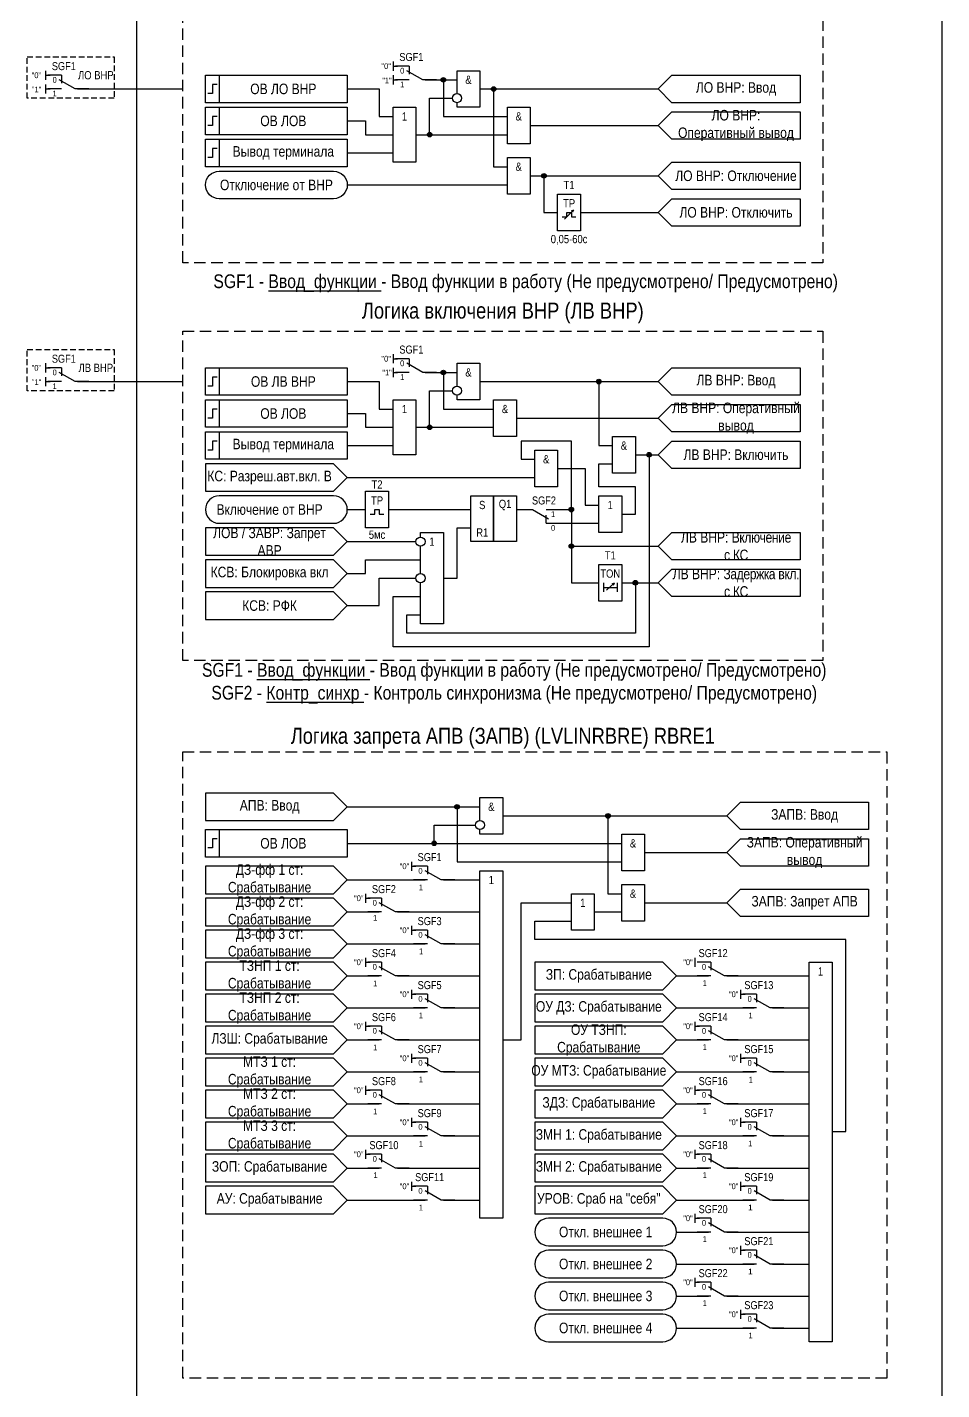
# Model space of a CAD drawing. Header units: millimetres. Extents: x -58 to 295, y 0 to 791.
# Drawn here: x -24 to 176, y 275.5 to 573.5 of the extents above; entities that cross this region are included whole.
import ezdxf
from ezdxf.enums import TextEntityAlignment as Align

# ---------------------------------------------------------------- set-up
doc = ezdxf.new("R2010")
doc.units = ezdxf.units.MM
doc.linetypes.add('штриховая2', pattern=[0.375, 0.25, -0.125])
doc.layers.add('TEXT', color=7, linetype='Continuous', lineweight=25)
doc.layers.add('Основная', color=7, linetype='Continuous')
doc.styles.add('2.5_Gost_RD', font='ARIALN.TTF', dxfattribs={"height": 2.5})
doc.styles.add('3.5_Gost_RD', font='ARIALN.TTF', dxfattribs={"height": 3.5})
doc.styles.add('Вывод', font='ARIALN.TTF', dxfattribs={"height": 2.5})
doc.styles.add('Компонент', font='ARIALN.TTF', dxfattribs={"height": 3.5})

# ---------------------------------------------------------------- blocks, each defined once
blk = doc.blocks.new('Точка')
at = {"ltscale": 100}
h = blk.add_hatch(color=256, dxfattribs=at)
h.dxf.hatch_style = 1
edge = h.paths.add_edge_path()
edge.add_arc((0, 0), 0.5, 0, 360)
blk.add_circle((0, 0), 0.5, dxfattribs=at)
blk = doc.blocks.new('*U958')
at = {"layer": 'Основная', "ltscale": 0.35}
blk.add_line((6, 6), (6, 2.5), dxfattribs=at)
at = {"layer": 'Основная', "color": 0}
blk.add_line((0, 0), (7, 4), dxfattribs=at)
blk = doc.blocks.new('*U1058')
at = {"layer": 'Основная', "color": 0}
for p, q in [((-3, 6), (-9, 6)), ((-3, 0), (-9, 0)), ((9, 0), (3, 0))]:
    blk.add_line(p, q, dxfattribs=at)
at = {"layer": 'Основная', "ltscale": 0.25, "xscale": -1}
blk.add_blockref('*U958', (3, 0), dxfattribs=at)
at = {"layer": 'Основная'}
for tag, height, style, p in [('В1', 2.5, 'Вывод', (-13, 6)), ('ОУ', 3.5, 'Компонент', (-2, 10)), ('В2', 2.5, 'Вывод', (-6, 4)), ('В3', 2.5, 'Вывод', (-6, 4))]:
    blk.add_attdef(tag, text='', height=height, dxfattribs=dict(at, style=style)).set_placement(p, align=Align.MIDDLE_CENTER)
blk = doc.blocks.new('*U1057')
at = {"layer": 'Основная', "color": 0}
for p, q in [((-3, 6), (-9, 6)), ((-3, 0), (-9, 0)), ((9, 0), (3, 0))]:
    blk.add_line(p, q, dxfattribs=at)
at = {"layer": 'Основная', "ltscale": 0.25, "xscale": -1}
blk.add_blockref('*U958', (3, 0), dxfattribs=at)
at = {"layer": 'Основная'}
for tag, height, style, p in [('В1', 2.5, 'Вывод', (-13, 6)), ('ОУ', 3.5, 'Компонент', (-2, 10)), ('В2', 2.5, 'Вывод', (-6, 4)), ('В3', 2.5, 'Вывод', (-6, 4))]:
    blk.add_attdef(tag, text='', height=height, dxfattribs=dict(at, style=style)).set_placement(p, align=Align.MIDDLE_CENTER)
blk = doc.blocks.new('*U1060')
at = {"layer": 'Основная', "color": 0}
for p, q in [((-3, 6), (-9, 6)), ((-3, 0), (-9, 0)), ((9, 0), (3, 0))]:
    blk.add_line(p, q, dxfattribs=at)
at = {"layer": 'Основная', "ltscale": 0.25, "xscale": -1}
blk.add_blockref('*U958', (3, 0), dxfattribs=at)
at = {"layer": 'Основная'}
for tag, height, style, p in [('В1', 2.5, 'Вывод', (-13, 6)), ('ОУ', 3.5, 'Компонент', (-2, 10)), ('В2', 2.5, 'Вывод', (-6, 4)), ('В3', 2.5, 'Вывод', (-6, 4))]:
    blk.add_attdef(tag, text='', height=height, dxfattribs=dict(at, style=style)).set_placement(p, align=Align.MIDDLE_CENTER)
blk = doc.blocks.new('*U1059')
at = {"layer": 'Основная', "color": 0}
for p, q in [((-3, 6), (-9, 6)), ((-3, 0), (-9, 0)), ((9, 0), (3, 0))]:
    blk.add_line(p, q, dxfattribs=at)
at = {"layer": 'Основная', "ltscale": 0.25, "xscale": -1}
blk.add_blockref('*U958', (3, 0), dxfattribs=at)
at = {"layer": 'Основная'}
for tag, height, style, p in [('В1', 2.5, 'Вывод', (-13, 6)), ('ОУ', 3.5, 'Компонент', (-2, 10)), ('В2', 2.5, 'Вывод', (-6, 4)), ('В3', 2.5, 'Вывод', (-6, 4))]:
    blk.add_attdef(tag, text='', height=height, dxfattribs=dict(at, style=style)).set_placement(p, align=Align.MIDDLE_CENTER)
blk = doc.blocks.new('*U1054')
at = {"layer": 'Основная', "color": 0}
for p, q in [((-3, 6), (-9, 6)), ((-3, 0), (-9, 0)), ((9, 0), (3, 0))]:
    blk.add_line(p, q, dxfattribs=at)
at = {"layer": 'Основная', "ltscale": 0.25, "xscale": -1}
blk.add_blockref('*U958', (3, 0), dxfattribs=at)
at = {"layer": 'Основная'}
for tag, height, style, p in [('В1', 2.5, 'Вывод', (-13, 6)), ('ОУ', 3.5, 'Компонент', (-2, 10)), ('В2', 2.5, 'Вывод', (-6, 4)), ('В3', 2.5, 'Вывод', (-6, -2))]:
    blk.add_attdef(tag, text='', height=height, dxfattribs=dict(at, style=style)).set_placement(p, align=Align.MIDDLE_CENTER)
blk = doc.blocks.new('*U985')
at = {"layer": 'Основная', "color": 0}
for p, q in [((-3, 6), (-9, 6)), ((-3, 0), (-9, 0)), ((9, 0), (3, 0))]:
    blk.add_line(p, q, dxfattribs=at)
at = {"layer": 'Основная', "ltscale": 0.25, "xscale": -1}
blk.add_blockref('*U958', (3, 0), dxfattribs=at)
at = {"layer": 'Основная'}
for tag, height, style, p in [('В1', 2.5, 'Вывод', (-14, 6)), ('ОУ', 3.5, 'Компонент', (-2, 10)), ('В2', 2.5, 'Вывод', (-6, 4)), ('В3', 2.5, 'Вывод', (-6, -2))]:
    blk.add_attdef(tag, text='', height=height, dxfattribs=dict(at, style=style)).set_placement(p, align=Align.MIDDLE_CENTER)
blk = doc.blocks.new('*U1064')
at = {"layer": 'Основная', "color": 0}
for p, q in [((3, 6), (9, 6)), ((-9, 0), (-3, 0)), ((3, 0), (9, 0))]:
    blk.add_line(p, q, dxfattribs=at)
at = {"layer": 'Основная', "ltscale": 0.25}
blk.add_blockref('*U958', (-3, 0), dxfattribs=at)
at = {"layer": 'Основная'}
for tag, height, style, p in [('В2', 2.5, 'Вывод', (6, 8)), ('В1', 2.5, 'Вывод', (13, 6)), ('В3', 2.5, 'Вывод', (6, 2)), ('ОУ', 3.5, 'Компонент', (2, -4))]:
    blk.add_attdef(tag, text='', height=height, dxfattribs=dict(at, style=style)).set_placement(p, align=Align.MIDDLE_CENTER)

msp = doc.modelspace()

# ---------------------------------------------------------------- linework, layer by layer
at = {"color": 6, "ltscale": 100}
for p, q in [((-20, 564), (-20, 562)), ((-20, 563), (-19, 563)), ((-20, 561), (-20, 559)), ((-20, 560), (-19, 560)), ((-20, 500), (-20, 498)), ((-20, 499), (-19, 499)), ((-20, 497), (-20, 495)), ((-20, 496), (-19, 496))]:
    msp.add_line(p, q, dxfattribs=at)
at = {"ltscale": 100}
for p, q in [((56, 566), (56, 564)), ((56, 565), (57, 565)), ((56, 563), (56, 561)), ((56, 562), (57, 562)), ((93.5, 531.5), (95.5, 533.5)), ((95.5, 533.5), (94.99, 533.25)), ((95.5, 533.5), (95.26, 533.02)), ((56, 502), (56, 500)), ((56, 501), (57, 501)), ((56, 499), (56, 497)), ((56, 498), (57, 498)), ((102.71, 450.4), (104.38, 451.88)), ((104.38, 451.88), (103.86, 451.66)), ((104.38, 451.88), (104.12, 451.42)), ((60, 391), (60, 389)), ((60, 390), (61, 390)), ((132, 385), (129, 382)), ((50, 384), (50, 382)), ((50, 383), (51, 383)), ((129, 382), (132, 379)), ((60, 377), (60, 375)), ((60, 376), (61, 376)), ((50, 370), (50, 368)), ((122, 370), (122, 368)), ((50, 369), (51, 369)), ((60, 363), (60, 361)), ((60, 362), (61, 362)), ((132, 363), (132, 361)), ((132, 362), (133, 362)), ((50, 356), (50, 354)), ((50, 355), (51, 355)), ((122, 356), (122, 354)), ((122, 355), (123, 355)), ((60, 349), (60, 347)), ((132, 349), (132, 347)), ((60, 348), (61, 348)), ((132, 348), (133, 348)), ((50, 342), (50, 340)), ((50, 341), (51, 341)), ((122, 342), (122, 340)), ((122, 341), (123, 341)), ((60, 335), (60, 333)), ((60, 334), (61, 334)), ((132, 335), (132, 333)), ((132, 334), (133, 334)), ((50, 328), (50, 326)), ((122, 328), (122, 326)), ((50, 327), (51, 327)), ((122, 327), (123, 327)), ((60, 321), (60, 319)), ((60, 320), (61, 320)), ((132, 321), (132, 319)), ((132, 320), (133, 320)), ((122, 314), (122, 312)), ((122, 313), (123, 313)), ((132, 307), (132, 305)), ((132, 306), (133, 306)), ((122, 300), (122, 298)), ((122, 299), (123, 299)), ((132, 293), (132, 291)), ((132, 292), (133, 292))]:
    msp.add_line(p, q, dxfattribs=at)
at = {"color": 3, "ltscale": 100}
msp.add_lwpolyline([(0, 770), (176, 770), (176, 0), (0, 0)], close=True, dxfattribs=at)
at = {"linetype": 'штриховая2', "ltscale": 10}
for points in [[(10, 579), (150, 579), (150, 522), (10, 522)], [(10, 507), (150, 507), (150, 435), (10, 435)], [(10, 415), (164, 415), (164, 278), (10, 278)]]:
    msp.add_lwpolyline(points, close=True, dxfattribs=at)
at = {"color": 6, "linetype": 'штриховая2', "ltscale": 5}
for points in [[(-24, 567), (-5, 567), (-5, 558), (-24, 558)], [(-24, 503), (-5, 503), (-5, 494), (-24, 494)]]:
    msp.add_lwpolyline(points, close=True, dxfattribs=at)
at = {"ltscale": 100}
for points in [[(70, 559), (70, 564), (75, 564), (75, 556), (70, 556), (70, 557)], [(63, 562), (70, 562)], [(63, 562), (67, 562), (67, 554), (81, 554)], [(114, 560), (117, 563), (145, 563), (145, 557), (117, 557), (114, 560)], [(46, 560), (53, 560), (53, 554), (56, 554)], [(61, 550), (64, 550), (64, 558), (69, 558)], [(75, 560), (114, 560)], [(75, 560), (78, 560), (78, 543), (81, 543)], [(114, 552), (117, 555), (145, 555), (145, 549), (117, 549), (114, 552)], [(46, 553), (50, 553), (50, 550), (56, 550)], [(86, 552), (114, 552)], [(61, 550), (81, 550)], [(46, 546), (56, 546)], [(114, 541), (117, 544), (145, 544), (145, 538), (117, 538), (114, 541)], [(86, 541), (114, 541)], [(86, 541), (89, 541), (89, 533), (92, 533)], [(46, 539), (81, 539)], [(114, 533), (117, 536), (145, 536), (145, 530), (117, 530), (114, 533)], [(97, 533), (114, 533)], [(63, 498), (70, 498)], [(63, 498), (67, 498), (67, 490), (78, 490)], [(70, 495), (70, 500), (75, 500), (75, 492), (70, 492), (70, 493)], [(114, 496), (117, 499), (145, 499), (145, 493), (117, 493), (114, 496)], [(46, 496), (53, 496), (53, 490), (56, 490)], [(75, 496), (114, 496)], [(75, 496), (101, 496), (101, 482), (104, 482)], [(61, 486), (64, 486), (64, 494), (69, 494)], [(46, 489), (50, 489), (50, 486), (56, 486)], [(114, 488), (117, 491), (145, 491), (145, 485), (117, 485), (114, 488)], [(61, 486), (78, 486)], [(83, 488), (114, 488)], [(90, 468), (95, 468), (95, 483), (84, 483), (84, 479), (87, 479)], [(114, 480), (117, 483), (145, 483), (145, 477), (117, 477), (114, 480)], [(46, 482), (56, 482)], [(109, 480), (112, 480), (112, 438), (56, 438), (56, 449), (62, 449)], [(109, 480), (114, 480)], [(46, 475), (43, 478), (15, 478), (15, 472), (43, 472), (46, 475)], [(92, 477), (98, 477), (98, 469), (101, 469)], [(106, 467), (109, 467), (109, 473), (101, 473), (101, 478), (104, 478)], [(46, 475), (87, 475)], [(46, 468), (50, 468)], [(55, 468), (73, 468)], [(83, 468), (86, 468)], [(90, 468), (95, 468), (95, 452), (101, 452)], [(90, 468), (95, 468), (95, 460), (114, 460)], [(90, 465), (101, 465)], [(46, 461), (43, 464), (15, 464), (15, 458), (43, 458), (46, 461)], [(62, 462), (62, 463), (67, 463), (67, 443), (62, 443), (62, 452)], [(67, 453), (70, 453), (70, 464), (73, 464)], [(114, 460), (117, 463), (145, 463), (145, 457), (117, 457), (114, 460)], [(46, 461), (61, 461)], [(62, 454), (62, 460)], [(46, 454), (43, 457), (15, 457), (15, 451), (43, 451), (46, 454)], [(46, 454), (50, 454), (50, 457), (62, 457)], [(46, 447), (53, 447), (53, 453), (61, 453)], [(114, 452), (117, 455), (145, 455), (145, 449), (117, 449), (114, 452)], [(46, 447), (43, 450), (15, 450), (15, 444), (43, 444), (46, 447)], [(106, 452), (109, 452), (109, 441), (59, 441), (59, 445), (62, 445)], [(102, 452), (102, 450)], [(102, 451), (105, 451)], [(105, 452), (105, 450)], [(106, 452), (114, 452)], [(46, 403), (43, 406), (15, 406), (15, 400), (43, 400), (46, 403)], [(46, 403), (75, 403)], [(46, 403), (70, 403), (70, 391), (106, 391)], [(75, 400), (75, 405), (80, 405), (80, 397), (75, 397), (75, 398)], [(129, 401), (132, 404), (160, 404), (160, 398), (132, 398), (129, 401)], [(80, 401), (129, 401)], [(80, 401), (103, 401), (103, 384), (106, 384)], [(46, 395), (65, 395), (65, 399), (74, 399)], [(46, 395), (106, 395)], [(129, 393), (132, 396), (160, 396), (160, 390), (132, 390), (129, 393)], [(111, 393), (129, 393)], [(46, 387), (43, 390), (15, 390), (15, 384), (43, 384), (46, 387)], [(75, 340), (75, 389), (80, 389), (80, 313), (75, 313), (75, 340)], [(46, 387), (63, 387)], [(67, 387), (75, 387)], [(129, 382), (132, 385), (160, 385), (160, 379), (132, 379), (129, 382)], [(46, 380), (43, 383), (15, 383), (15, 377), (43, 377), (46, 380)], [(80, 352), (84, 352), (84, 382), (95, 382)], [(111, 382), (129, 382)], [(46, 380), (53, 380)], [(57, 380), (75, 380)], [(100, 380), (106, 380)], [(46, 373), (43, 376), (15, 376), (15, 370), (43, 370), (46, 373)], [(152, 332), (155, 332), (155, 374), (87, 374), (87, 378), (95, 378)], [(46, 373), (63, 373)], [(67, 373), (75, 373)], [(46, 366), (43, 369), (15, 369), (15, 363), (43, 363), (46, 366)], [(118, 366), (115, 369), (87, 369), (87, 363), (115, 363), (118, 366)], [(147, 318), (147, 369), (152, 369), (152, 286), (147, 286), (147, 318)], [(46, 366), (53, 366)], [(57, 366), (75, 366)], [(118, 366), (125, 366)], [(129, 366), (147, 366)], [(46, 359), (43, 362), (15, 362), (15, 356), (43, 356), (46, 359)], [(118, 359), (115, 362), (87, 362), (87, 356), (115, 356), (118, 359)], [(46, 359), (63, 359)], [(67, 359), (75, 359)], [(118, 359), (135, 359)], [(139, 359), (147, 359)], [(46, 352), (43, 355), (15, 355), (15, 349), (43, 349), (46, 352)], [(118, 352), (115, 355), (87, 355), (87, 349), (115, 349), (118, 352)], [(46, 352), (53, 352)], [(57, 352), (75, 352)], [(118, 352), (125, 352)], [(129, 352), (147, 352)], [(46, 345), (43, 348), (15, 348), (15, 342), (43, 342), (46, 345)], [(118, 345), (115, 348), (87, 348), (87, 342), (115, 342), (118, 345)], [(46, 345), (63, 345)], [(67, 345), (75, 345)], [(118, 345), (135, 345)], [(139, 345), (147, 345)], [(46, 338), (43, 341), (15, 341), (15, 335), (43, 335), (46, 338)], [(118, 338), (115, 341), (87, 341), (87, 335), (115, 335), (118, 338)], [(46, 338), (53, 338)], [(57, 338), (75, 338)], [(118, 338), (125, 338)], [(129, 338), (147, 338)], [(46, 331), (43, 334), (15, 334), (15, 328), (43, 328), (46, 331)], [(118, 331), (115, 334), (87, 334), (87, 328), (115, 328), (118, 331)], [(46, 331), (63, 331)], [(67, 331), (75, 331)], [(118, 331), (135, 331)], [(139, 331), (147, 331)], [(46, 324), (43, 327), (15, 327), (15, 321), (43, 321), (46, 324)], [(118, 324), (115, 327), (87, 327), (87, 321), (115, 321), (118, 324)], [(46, 324), (53, 324)], [(57, 324), (75, 324)], [(118, 324), (125, 324)], [(129, 324), (147, 324)], [(46, 317), (43, 320), (15, 320), (15, 314), (43, 314), (46, 317)], [(118, 317), (115, 320), (87, 320), (87, 314), (115, 314), (118, 317)], [(46, 317), (63, 317)], [(67, 317), (75, 317)], [(118, 317), (135, 317)], [(139, 317), (147, 317)], [(118, 310), (125, 310)], [(129, 310), (147, 310)], [(118, 303), (135, 303)], [(139, 303), (147, 303)], [(118, 296), (125, 296)], [(129, 296), (147, 296)], [(118, 289), (135, 289)], [(139, 289), (147, 289)]]:
    msp.add_lwpolyline(points, dxfattribs=at)
for points in [[(15, 563), (46, 563), (46, 557), (15, 557)], [(15, 563), (18, 563), (18, 557), (15, 557)], [(15, 556), (18, 556), (18, 550), (15, 550)], [(15, 556), (46, 556), (46, 550), (15, 550)], [(56, 556), (61, 556), (61, 544), (56, 544)], [(81, 556), (86, 556), (86, 548), (81, 548)], [(15, 549), (18, 549), (18, 543), (15, 543)], [(15, 549), (46, 549), (46, 543), (15, 543)], [(81, 545), (86, 545), (86, 537), (81, 537)], [(92, 537), (97, 537), (97, 529), (92, 529)], [(15, 499), (18, 499), (18, 493), (15, 493)], [(15, 499), (46, 499), (46, 493), (15, 493)], [(15, 492), (18, 492), (18, 486), (15, 486)], [(15, 492), (46, 492), (46, 486), (15, 486)], [(56, 492), (61, 492), (61, 480), (56, 480)], [(78, 492), (83, 492), (83, 484), (78, 484)], [(15, 485), (46, 485), (46, 479), (15, 479)], [(15, 485), (18, 485), (18, 479), (15, 479)], [(104, 484), (109, 484), (109, 476), (104, 476)], [(87, 481), (92, 481), (92, 473), (87, 473)], [(50, 472), (55, 472), (55, 464), (50, 464)], [(73, 471), (78, 471), (78, 461), (73, 461)], [(78, 471), (83, 471), (83, 461), (78, 461)], [(101, 471), (106, 471), (106, 463), (101, 463)], [(101, 456), (106, 456), (106, 448), (101, 448)], [(15, 398), (18, 398), (18, 392), (15, 392)], [(15, 398), (46, 398), (46, 392), (15, 392)], [(106, 397), (111, 397), (111, 389), (106, 389)], [(106, 386), (111, 386), (111, 378), (106, 378)], [(95, 384), (100, 384), (100, 376), (95, 376)]]:
    msp.add_lwpolyline(points, close=True, dxfattribs=at)
at = {"lineweight": 30, "ltscale": 100}
for points in [[(17.5, 561), (16.5, 561), (16.5, 559), (15.5, 559)], [(17.5, 554), (16.5, 554), (16.5, 552), (15.5, 552)], [(17.5, 547), (16.5, 547), (16.5, 545), (15.5, 545)], [(17.5, 497), (16.5, 497), (16.5, 495), (15.5, 495)], [(17.5, 490), (16.5, 490), (16.5, 488), (15.5, 488)], [(17.5, 483), (16.5, 483), (16.5, 481), (15.5, 481)], [(17.5, 396), (16.5, 396), (16.5, 394), (15.5, 394)]]:
    msp.add_lwpolyline(points, dxfattribs=at)
at = {"color": 6, "ltscale": 100}
for points in [[(-13, 560), (10, 560)], [(-13, 496), (10, 496)]]:
    msp.add_lwpolyline(points, dxfattribs=at)
at = {"ltscale": 100}
for points in [[(18, 536, -1), (18, 542), (43, 542, -1), (43, 536)], [(18, 465), (43, 465, 1), (43, 471), (18, 471, 1)], [(90, 307), (115, 307, 1), (115, 313), (90, 313, 1)], [(90, 300), (115, 300, 1), (115, 306), (90, 306, 1)], [(90, 293), (115, 293, 1), (115, 299), (90, 299, 1)], [(90, 286), (115, 286, 1), (115, 292), (90, 292, 1)]]:
    msp.add_lwpolyline(points, format="xyb", close=True, dxfattribs=at)
at = {"color": 7, "ltscale": 100}
for points in [[(93, 532), (94, 532), (94, 533), (95, 533), (95, 532), (96, 532)], [(51, 467), (52, 467), (52, 468), (53, 468), (53, 467), (54, 467)]]:
    msp.add_lwpolyline(points, dxfattribs=at)
for centre in [(70, 558), (70, 494), (75, 399)]:
    msp.add_circle(centre, 1)
at = {"ltscale": 100}
for centre in [(62, 461), (62, 453)]:
    msp.add_circle(centre, 1, dxfattribs=at)

# ---------------------------------------------------------------- block references
for p in [(67, 562), (78, 560), (64, 550), (89, 541), (67, 498), (101, 496), (64, 486), (112, 480), (95, 468), (95, 460), (109, 452), (70, 403), (103, 401), (65, 395)]:
    msp.add_blockref('Точка', p, dxfattribs=at)
at = {"layer": 'Основная', "ltscale": 0.25, "xscale": 0.5, "yscale": 0.5, "zscale": 0.5}
for p in [(61, 562), (61, 498)]:
    msp.add_blockref('*U1054', p, dxfattribs=at).add_auto_attribs({'ОУ': 'SGF1', 'В1': '"0"', 'В2': '0', 'В3': '1'})
at = {"layer": 'Основная', "color": 6, "ltscale": 0.25, "xscale": 0.5, "yscale": 0.5, "zscale": 0.5}
for p in [(-15, 560), (-15, 496)]:
    msp.add_blockref('*U985', p, dxfattribs=at).add_auto_attribs({'ОУ': 'SGF1', 'В1': '"0"', 'В2': '0', 'В3': '1'})
at = {"layer": 'Основная', "ltscale": 0.25}
ref = msp.add_blockref('*U1064', (88, 468), dxfattribs=dict(at, xscale=-0.5, yscale=0.5, zscale=0.5, rotation=180))
ref.add_attrib('ОУ', 'SGF2', dxfattribs={"height": 1.75, "style": 'Компонент'}).set_placement((89, 470), align=Align.MIDDLE_CENTER)
ref.add_attrib('В2', '0', dxfattribs={"height": 1.25, "style": 'Вывод'}).set_placement((91, 464), align=Align.MIDDLE_CENTER)
ref.add_attrib('В3', '1', dxfattribs={"height": 1.25, "style": 'Вывод'}).set_placement((91, 467), align=Align.MIDDLE_CENTER)
ref = msp.add_blockref('*U1058', (65, 387), dxfattribs=dict(at, xscale=0.5, yscale=0.5, zscale=0.5))
ref.add_attrib('ОУ', 'SGF1', dxfattribs={"height": 1.75, "style": 'Компонент'}).set_placement((64, 392), align=Align.MIDDLE_CENTER)
ref.add_attrib('В1', '"0"', dxfattribs={"height": 1.25, "style": 'Вывод'}).set_placement((58.5, 390), align=Align.MIDDLE_CENTER)
ref.add_attrib('В2', '0', dxfattribs={"height": 1.25, "style": 'Вывод'}).set_placement((62, 389), align=Align.MIDDLE_CENTER)
ref = msp.add_blockref('*U1058', (55, 380), dxfattribs=dict(at, xscale=0.5, yscale=0.5, zscale=0.5))
ref.add_attrib('ОУ', 'SGF2', dxfattribs={"height": 1.75, "style": 'Компонент'}).set_placement((54, 385), align=Align.MIDDLE_CENTER)
ref.add_attrib('В1', '"0"', dxfattribs={"height": 1.25, "style": 'Вывод'}).set_placement((48.5, 383), align=Align.MIDDLE_CENTER)
ref.add_attrib('В2', '0', dxfattribs={"height": 1.25, "style": 'Вывод'}).set_placement((52, 382), align=Align.MIDDLE_CENTER)
ref = msp.add_blockref('*U1057', (65, 373), dxfattribs=dict(at, xscale=0.5, yscale=0.5, zscale=0.5))
ref.add_attrib('ОУ', 'SGF3', dxfattribs={"height": 1.75, "style": 'Компонент'}).set_placement((64, 378), align=Align.MIDDLE_CENTER)
ref.add_attrib('В1', '"0"', dxfattribs={"height": 1.25, "style": 'Вывод'}).set_placement((58.5, 376), align=Align.MIDDLE_CENTER)
ref.add_attrib('В2', '0', dxfattribs={"height": 1.25, "style": 'Вывод'}).set_placement((62, 375), align=Align.MIDDLE_CENTER)
ref = msp.add_blockref('*U1058', (55, 366), dxfattribs=dict(at, xscale=0.5, yscale=0.5, zscale=0.5))
ref.add_attrib('ОУ', 'SGF4', dxfattribs={"height": 1.75, "style": 'Компонент'}).set_placement((54, 371), align=Align.MIDDLE_CENTER)
ref.add_attrib('В1', '"0"', dxfattribs={"height": 1.25, "style": 'Вывод'}).set_placement((48.5, 369), align=Align.MIDDLE_CENTER)
ref.add_attrib('В2', '0', dxfattribs={"height": 1.25, "style": 'Вывод'}).set_placement((52, 368), align=Align.MIDDLE_CENTER)
ref = msp.add_blockref('*U1058', (127, 366), dxfattribs=dict(at, xscale=0.5, yscale=0.5, zscale=0.5))
ref.add_attrib('ОУ', 'SGF12', dxfattribs={"height": 1.75, "style": 'Компонент'}).set_placement((126, 371), align=Align.MIDDLE_CENTER)
ref.add_attrib('В1', '"0"', dxfattribs={"height": 1.25, "style": 'Вывод'}).set_placement((120.5, 369), align=Align.MIDDLE_CENTER)
ref.add_attrib('В2', '0', dxfattribs={"height": 1.25, "style": 'Вывод'}).set_placement((124, 368), align=Align.MIDDLE_CENTER)
ref = msp.add_blockref('*U1058', (65, 359), dxfattribs=dict(at, xscale=0.5, yscale=0.5, zscale=0.5))
ref.add_attrib('ОУ', 'SGF5', dxfattribs={"height": 1.75, "style": 'Компонент'}).set_placement((64, 364), align=Align.MIDDLE_CENTER)
ref.add_attrib('В1', '"0"', dxfattribs={"height": 1.25, "style": 'Вывод'}).set_placement((58.5, 362), align=Align.MIDDLE_CENTER)
ref.add_attrib('В2', '0', dxfattribs={"height": 1.25, "style": 'Вывод'}).set_placement((62, 361), align=Align.MIDDLE_CENTER)
ref = msp.add_blockref('*U1059', (137, 359), dxfattribs=dict(at, xscale=0.5, yscale=0.5, zscale=0.5))
ref.add_attrib('ОУ', 'SGF13', dxfattribs={"height": 1.75, "style": 'Компонент'}).set_placement((136, 364), align=Align.MIDDLE_CENTER)
ref.add_attrib('В1', '"0"', dxfattribs={"height": 1.25, "style": 'Вывод'}).set_placement((130.5, 362), align=Align.MIDDLE_CENTER)
ref.add_attrib('В2', '0', dxfattribs={"height": 1.25, "style": 'Вывод'}).set_placement((134, 361), align=Align.MIDDLE_CENTER)
ref = msp.add_blockref('*U1058', (55, 352), dxfattribs=dict(at, xscale=0.5, yscale=0.5, zscale=0.5))
ref.add_attrib('ОУ', 'SGF6', dxfattribs={"height": 1.75, "style": 'Компонент'}).set_placement((54, 357), align=Align.MIDDLE_CENTER)
ref.add_attrib('В1', '"0"', dxfattribs={"height": 1.25, "style": 'Вывод'}).set_placement((48.5, 355), align=Align.MIDDLE_CENTER)
ref.add_attrib('В2', '0', dxfattribs={"height": 1.25, "style": 'Вывод'}).set_placement((52, 354), align=Align.MIDDLE_CENTER)
ref = msp.add_blockref('*U1058', (127, 352), dxfattribs=dict(at, xscale=0.5, yscale=0.5, zscale=0.5))
ref.add_attrib('ОУ', 'SGF14', dxfattribs={"height": 1.75, "style": 'Компонент'}).set_placement((126, 357), align=Align.MIDDLE_CENTER)
ref.add_attrib('В1', '"0"', dxfattribs={"height": 1.25, "style": 'Вывод'}).set_placement((120.5, 355), align=Align.MIDDLE_CENTER)
ref.add_attrib('В2', '0', dxfattribs={"height": 1.25, "style": 'Вывод'}).set_placement((124, 354), align=Align.MIDDLE_CENTER)
ref = msp.add_blockref('*U1058', (65, 345), dxfattribs=dict(at, xscale=0.5, yscale=0.5, zscale=0.5))
ref.add_attrib('ОУ', 'SGF7', dxfattribs={"height": 1.75, "style": 'Компонент'}).set_placement((64, 350), align=Align.MIDDLE_CENTER)
ref.add_attrib('В1', '"0"', dxfattribs={"height": 1.25, "style": 'Вывод'}).set_placement((58.5, 348), align=Align.MIDDLE_CENTER)
ref.add_attrib('В2', '0', dxfattribs={"height": 1.25, "style": 'Вывод'}).set_placement((62, 347), align=Align.MIDDLE_CENTER)
ref = msp.add_blockref('*U1059', (137, 345), dxfattribs=dict(at, xscale=0.5, yscale=0.5, zscale=0.5))
ref.add_attrib('ОУ', 'SGF15', dxfattribs={"height": 1.75, "style": 'Компонент'}).set_placement((136, 350), align=Align.MIDDLE_CENTER)
ref.add_attrib('В1', '"0"', dxfattribs={"height": 1.25, "style": 'Вывод'}).set_placement((130.5, 348), align=Align.MIDDLE_CENTER)
ref.add_attrib('В2', '0', dxfattribs={"height": 1.25, "style": 'Вывод'}).set_placement((134, 347), align=Align.MIDDLE_CENTER)
ref = msp.add_blockref('*U1058', (55, 338), dxfattribs=dict(at, xscale=0.5, yscale=0.5, zscale=0.5))
ref.add_attrib('ОУ', 'SGF8', dxfattribs={"height": 1.75, "style": 'Компонент'}).set_placement((54, 343), align=Align.MIDDLE_CENTER)
ref.add_attrib('В1', '"0"', dxfattribs={"height": 1.25, "style": 'Вывод'}).set_placement((48.5, 341), align=Align.MIDDLE_CENTER)
ref.add_attrib('В2', '0', dxfattribs={"height": 1.25, "style": 'Вывод'}).set_placement((52, 340), align=Align.MIDDLE_CENTER)
ref = msp.add_blockref('*U1058', (127, 338), dxfattribs=dict(at, xscale=0.5, yscale=0.5, zscale=0.5))
ref.add_attrib('ОУ', 'SGF16', dxfattribs={"height": 1.75, "style": 'Компонент'}).set_placement((126, 343), align=Align.MIDDLE_CENTER)
ref.add_attrib('В1', '"0"', dxfattribs={"height": 1.25, "style": 'Вывод'}).set_placement((120.5, 341), align=Align.MIDDLE_CENTER)
ref.add_attrib('В2', '0', dxfattribs={"height": 1.25, "style": 'Вывод'}).set_placement((124, 340), align=Align.MIDDLE_CENTER)
ref = msp.add_blockref('*U1058', (65, 331), dxfattribs=dict(at, xscale=0.5, yscale=0.5, zscale=0.5))
ref.add_attrib('ОУ', 'SGF9', dxfattribs={"height": 1.75, "style": 'Компонент'}).set_placement((64, 336), align=Align.MIDDLE_CENTER)
ref.add_attrib('В1', '"0"', dxfattribs={"height": 1.25, "style": 'Вывод'}).set_placement((58.5, 334), align=Align.MIDDLE_CENTER)
ref.add_attrib('В2', '0', dxfattribs={"height": 1.25, "style": 'Вывод'}).set_placement((62, 333), align=Align.MIDDLE_CENTER)
ref = msp.add_blockref('*U1059', (137, 331), dxfattribs=dict(at, xscale=0.5, yscale=0.5, zscale=0.5))
ref.add_attrib('ОУ', 'SGF17', dxfattribs={"height": 1.75, "style": 'Компонент'}).set_placement((136, 336), align=Align.MIDDLE_CENTER)
ref.add_attrib('В1', '"0"', dxfattribs={"height": 1.25, "style": 'Вывод'}).set_placement((130.5, 334), align=Align.MIDDLE_CENTER)
ref.add_attrib('В2', '0', dxfattribs={"height": 1.25, "style": 'Вывод'}).set_placement((134, 333), align=Align.MIDDLE_CENTER)
ref = msp.add_blockref('*U1060', (55, 324), dxfattribs=dict(at, xscale=0.5, yscale=0.5, zscale=0.5))
ref.add_attrib('ОУ', 'SGF10', dxfattribs={"height": 1.75, "style": 'Компонент'}).set_placement((54, 329), align=Align.MIDDLE_CENTER)
ref.add_attrib('В1', '"0"', dxfattribs={"height": 1.25, "style": 'Вывод'}).set_placement((48.5, 327), align=Align.MIDDLE_CENTER)
ref.add_attrib('В2', '0', dxfattribs={"height": 1.25, "style": 'Вывод'}).set_placement((52, 326), align=Align.MIDDLE_CENTER)
ref = msp.add_blockref('*U1058', (127, 324), dxfattribs=dict(at, xscale=0.5, yscale=0.5, zscale=0.5))
ref.add_attrib('ОУ', 'SGF18', dxfattribs={"height": 1.75, "style": 'Компонент'}).set_placement((126, 329), align=Align.MIDDLE_CENTER)
ref.add_attrib('В1', '"0"', dxfattribs={"height": 1.25, "style": 'Вывод'}).set_placement((120.5, 327), align=Align.MIDDLE_CENTER)
ref.add_attrib('В2', '0', dxfattribs={"height": 1.25, "style": 'Вывод'}).set_placement((124, 326), align=Align.MIDDLE_CENTER)
ref = msp.add_blockref('*U1059', (65, 317), dxfattribs=dict(at, xscale=0.5, yscale=0.5, zscale=0.5))
ref.add_attrib('ОУ', 'SGF11', dxfattribs={"height": 1.75, "style": 'Компонент'}).set_placement((64, 322), align=Align.MIDDLE_CENTER)
ref.add_attrib('В1', '"0"', dxfattribs={"height": 1.25, "style": 'Вывод'}).set_placement((58.5, 320), align=Align.MIDDLE_CENTER)
ref.add_attrib('В2', '0', dxfattribs={"height": 1.25, "style": 'Вывод'}).set_placement((62, 319), align=Align.MIDDLE_CENTER)
ref = msp.add_blockref('*U1059', (137, 317), dxfattribs=dict(at, xscale=0.5, yscale=0.5, zscale=0.5))
ref.add_attrib('ОУ', 'SGF19', dxfattribs={"height": 1.75, "style": 'Компонент'}).set_placement((136, 322), align=Align.MIDDLE_CENTER)
ref.add_attrib('В1', '"0"', dxfattribs={"height": 1.25, "style": 'Вывод'}).set_placement((130.5, 320), align=Align.MIDDLE_CENTER)
ref.add_attrib('В2', '0', dxfattribs={"height": 1.25, "style": 'Вывод'}).set_placement((134, 319), align=Align.MIDDLE_CENTER)
ref = msp.add_blockref('*U1058', (127, 310), dxfattribs=dict(at, xscale=0.5, yscale=0.5, zscale=0.5))
ref.add_attrib('ОУ', 'SGF20', dxfattribs={"height": 1.75, "style": 'Компонент'}).set_placement((126, 315), align=Align.MIDDLE_CENTER)
ref.add_attrib('В1', '"0"', dxfattribs={"height": 1.25, "style": 'Вывод'}).set_placement((120.5, 313), align=Align.MIDDLE_CENTER)
ref.add_attrib('В2', '0', dxfattribs={"height": 1.25, "style": 'Вывод'}).set_placement((124, 312), align=Align.MIDDLE_CENTER)
ref = msp.add_blockref('*U1059', (137, 303), dxfattribs=dict(at, xscale=0.5, yscale=0.5, zscale=0.5))
ref.add_attrib('ОУ', 'SGF21', dxfattribs={"height": 1.75, "style": 'Компонент'}).set_placement((136, 308), align=Align.MIDDLE_CENTER)
ref.add_attrib('В1', '"0"', dxfattribs={"height": 1.25, "style": 'Вывод'}).set_placement((130.5, 306), align=Align.MIDDLE_CENTER)
ref.add_attrib('В2', '0', dxfattribs={"height": 1.25, "style": 'Вывод'}).set_placement((134, 305), align=Align.MIDDLE_CENTER)
ref = msp.add_blockref('*U1058', (127, 296), dxfattribs=dict(at, xscale=0.5, yscale=0.5, zscale=0.5))
ref.add_attrib('ОУ', 'SGF22', dxfattribs={"height": 1.75, "style": 'Компонент'}).set_placement((126, 301), align=Align.MIDDLE_CENTER)
ref.add_attrib('В1', '"0"', dxfattribs={"height": 1.25, "style": 'Вывод'}).set_placement((120.5, 299), align=Align.MIDDLE_CENTER)
ref.add_attrib('В2', '0', dxfattribs={"height": 1.25, "style": 'Вывод'}).set_placement((124, 298), align=Align.MIDDLE_CENTER)
ref = msp.add_blockref('*U1059', (137, 289), dxfattribs=dict(at, xscale=0.5, yscale=0.5, zscale=0.5))
ref.add_attrib('ОУ', 'SGF23', dxfattribs={"height": 1.75, "style": 'Компонент'}).set_placement((136, 294), align=Align.MIDDLE_CENTER)
ref.add_attrib('В1', '"0"', dxfattribs={"height": 1.25, "style": 'Вывод'}).set_placement((130.5, 292), align=Align.MIDDLE_CENTER)
ref.add_attrib('В2', '0', dxfattribs={"height": 1.25, "style": 'Вывод'}).set_placement((134, 291), align=Align.MIDDLE_CENTER)

# ---------------------------------------------------------------- texts
at = {"color": 30, "ltscale": 100, "attachment_point": 5}
for s, insert, char_height, width, style in [('ЛО ВНР', (-9, 563), 1.8, 8, '2.5_Gost_RD'), ('SGF1 - {\\LВвод_функции} - Ввод функции в работу (Не предусмотрено/ Предусмотрено)', (85, 517.5), 3, 150, '3.5_Gost_RD'), ('Логика включения ВНР (ЛВ ВНР)', (80, 511), 3.5, 140, '3.5_Gost_RD'), ('ЛВ ВНР', (-9, 499), 1.8, 8, '2.5_Gost_RD'), ('SGF1 - {\\LВвод_функции} - Ввод функции в работу (Не предусмотрено/ Предусмотрено)\\PSGF2 - {\\LКонтр_синхр} - Контроль синхронизма (Не предусмотрено/ Предусмотрено)', (82.5, 430), 3, 145, '3.5_Gost_RD'), ('Логика запрета АПВ (ЗАПВ) (LVLINRBRE) {\\C6;RBRE1}', (80, 418), 3.5, 140, '3.5_Gost_RD')]:
    msp.add_mtext(s, dxfattribs=dict(at, insert=insert, char_height=char_height, width=width, style=style))
at = {"color": 6, "ltscale": 100, "char_height": 1.25, "attachment_point": 1, "style": '3.5_Gost_RD'}
for insert in [(-23, 560.5), (-23, 496.5)]:
    msp.add_mtext_dynamic_manual_height_columns('"1"', width=2, gutter_width=17.5, heights=[0], dxfattribs=dict(at, insert=insert))
at = {"ltscale": 100, "char_height": 1.25, "attachment_point": 1, "style": '3.5_Gost_RD'}
for s, insert in [('"1"', (53.64, 562.5)), ('"1"', (53.65, 498.6)), ('1', (61.64, 386)), ('1', (51.63, 379.34)), ('1', (61.67, 372.01)), ('1', (51.64, 365)), ('1', (123.71, 365.08)), ('1', (61.64, 358)), ('1', (133.73, 357.96)), ('1', (51.64, 351)), ('1', (123.71, 351.08)), ('1', (61.64, 344)), ('1', (133.78, 343.94)), ('1', (51.64, 337)), ('1', (123.71, 337.08)), ('1', (61.64, 329.89)), ('1', (133.68, 330)), ('1', (51.71, 323.08)), ('1', (123.71, 323.08)), ('1', (61.63, 315.96)), ('1', (133.68, 316)), ('1', (133.73, 315.98)), ('1', (123.71, 309.08)), ('1', (133.68, 302)), ('1', (133.73, 301.98)), ('1', (123.71, 295.08)), ('1', (133.73, 287.98))]:
    msp.add_mtext_dynamic_manual_height_columns(s, width=2, gutter_width=17.5, heights=[0], dxfattribs=dict(at, insert=insert))
at = {"ltscale": 100, "char_height": 1.8, "width": 5, "attachment_point": 5, "style": '2.5_Gost_RD'}
for s, insert in [('&', (72.5, 562)), ('1', (58.5, 554)), ('&', (83.5, 554)), ('&', (83.5, 543)), ('T1', (94.5, 539)), ('TP', (94.5, 535)), ('0,05-60с', (94.5, 527)), ('&', (72.5, 498)), ('1', (58.5, 490)), ('&', (80.5, 490)), ('&', (106.5, 482)), ('&', (89.5, 479)), ('T2', (52.5, 473.5)), ('TP', (52.5, 470)), ('S', (75.5, 469)), ('Q1', (80.5, 469)), ('1', (103.5, 469)), ('5мс', (52.5, 462.5)), ('1', (64.5, 461)), ('R1', (75.5, 463)), ('T1', (103.5, 458)), ('TON', (103.5, 454)), ('&', (77.5, 403)), ('&', (108.5, 395)), ('1', (77.5, 387)), ('&', (108.5, 384)), ('1', (97.5, 382)), ('1', (149.5, 367))]:
    msp.add_mtext(s, dxfattribs=dict(at, insert=insert))
at = {"layer": 'TEXT', "ltscale": 100, "char_height": 2.3, "attachment_point": 5, "style": '2.5_Gost_RD'}
for s, insert, width in [('ОВ ЛО ВНР', (32, 560), 28), ('ЛО ВНР: Ввод', (131, 560), 28), ('ЛО ВНР: \\PОперативный вывод', (131, 552), 28), ('ОВ ЛОВ', (32, 553), 28), ('Вывод терминала', (32, 546), 28), ('Отключение от ВНР', (30.5, 539), 31), ('ЛО ВНР: Отключение', (131, 541), 28), ('ЛО ВНР: Отключить', (131, 533), 28), ('ОВ ЛВ ВНР', (32, 496), 28), ('ЛВ ВНР: Ввод', (131, 496), 28), ('ОВ ЛОВ', (32, 489), 28), ('ЛВ ВНР: Оперативный вывод', (131, 488), 28), ('Вывод терминала', (32, 482), 28), ('ЛВ ВНР: Включить', (131, 480), 28), ('КС: Разреш.авт.вкл. В', (29, 475), 28), ('Включение от ВНР', (29, 468), 28), ('ЛОВ / ЗАВР: Запрет АВР', (29, 461), 28), ('\\pt16.1;ЛВ ВНР: {\\T0.95;Включение \\Pс КС}', (131, 460), 28), ('КСВ: Блокировка вкл', (29, 454), 28), ('ЛВ ВНР: {\\T0.95;Задержка вкл. с КС}', (131, 452), 28), ('КСВ: РФК', (29, 447), 28), ('АПВ: Ввод', (29, 403), 28), ('ЗАПВ: Ввод', (146, 401), 28), ('ЗАПВ: Оперативный вывод', (146, 393), 28), ('ОВ ЛОВ', (32, 395), 28), ('ДЗ-фф 1 ст: Срабатывание', (29, 387), 28), ('ДЗ-фф 2 ст: Срабатывание', (29, 380), 28), ('ЗАПВ: Запрет АПВ', (146, 382), 28), ('ДЗ-фф 3 ст: Срабатывание', (29, 373), 28), ('\\A1;ТЗНП 1 ст: {\\A0;Срабатывание}', (29, 366), 28), ('ЗП: Срабатывание', (101, 366), 28), ('\\A1;ТЗНП 2 ст: {\\A0;Срабатывание}', (29, 359), 28), ('ОУ ДЗ: Срабатывание ', (101, 359), 28), ('ОУ ТЗНП: Срабатывание ', (101, 352), 28), ('ЛЗШ: Срабатывание', (29, 352), 28), ('\\A1;МТЗ 1 ст: Срабатывание', (29, 345), 28), ('ОУ МТЗ: Срабатывание ', (101, 345), 28), ('\\A1;МТЗ 2 ст: Срабатывание', (29, 338), 28), ('ЗДЗ: Срабатывание ', (101, 338), 28), ('\\A1;МТЗ 3 ст: Срабатывание', (29, 331), 28), ('ЗМН 1: Срабатывание ', (101, 331), 28), ('ЗОП: Срабатывание', (29, 324), 28), ('ЗМН 2: Срабатывание ', (101, 324), 28), ('АУ: Срабатывание', (29, 317), 28), ('УРОВ: Сраб на "себя"', (101, 317), 28), ('Откл. внешнее 1', (102.5, 310), 31), ('Откл. внешнее 2', (102.5, 303), 31), ('Откл. внешнее 3', (102.5, 296), 31), ('Откл. внешнее 4', (102.5, 289), 31)]:
    msp.add_mtext(s, dxfattribs=dict(at, insert=insert, width=width))

doc.saveas('drawing.dxf')
